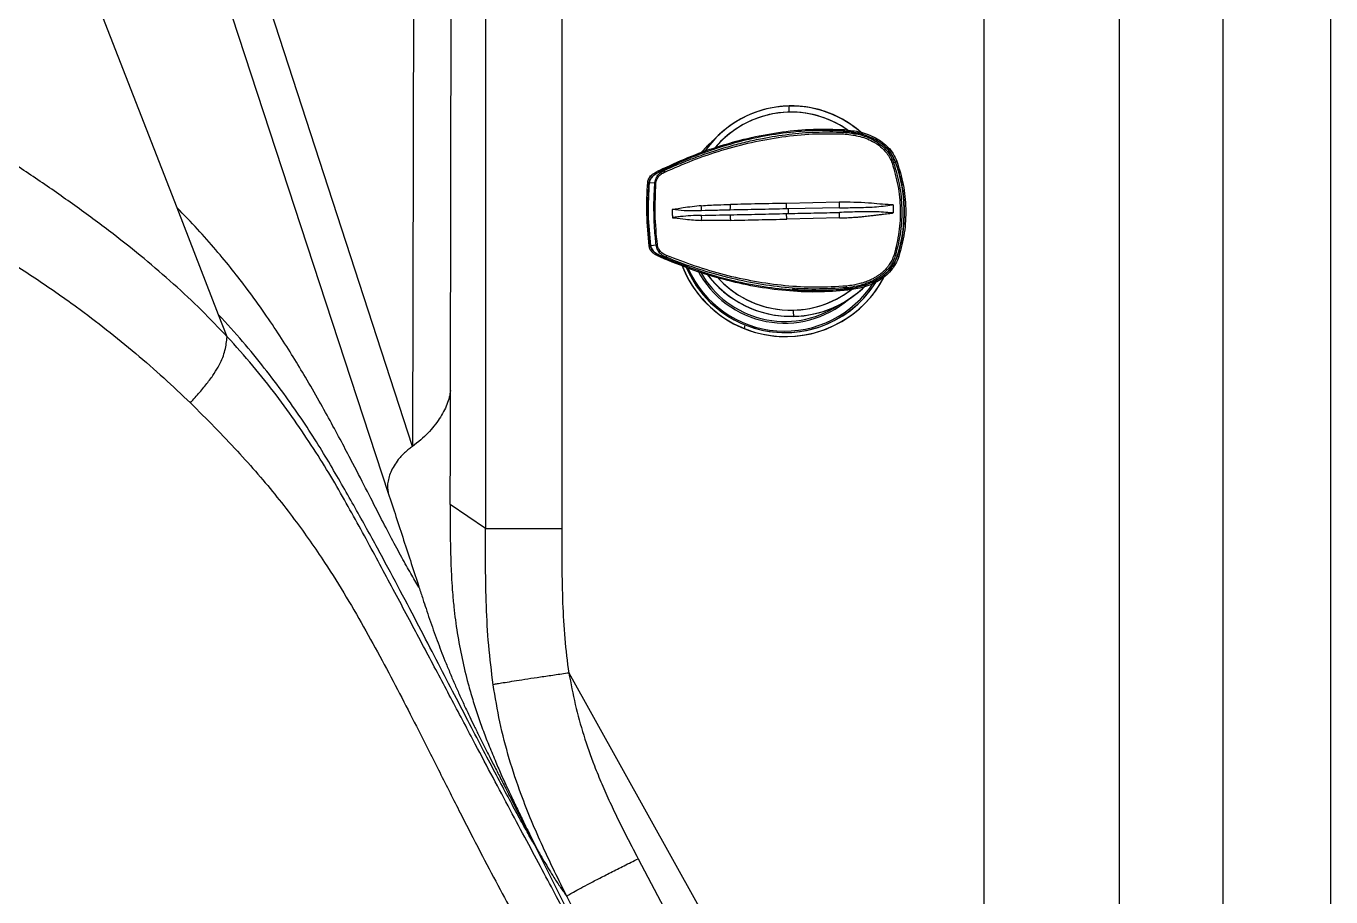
# Model space of a CAD drawing. Extents: x 400 to 501, y 484 to 634.
# Drawn here: x 484.45 to 500.55, y 528.93 to 539.67 of the extents above; entities that cross this region are included whole.
import ezdxf

# ---------------------------------------------------------------- set-up
doc = ezdxf.new("R2010")
doc.units = 0
doc.header["$MEASUREMENT"] = 0
doc.layers.add('DIM', color=3, linetype='Continuous')
doc.layers.add('GEOMETRY', color=3, linetype='Continuous', lineweight=25)

# ---------------------------------------------------------------- blocks, each defined once
blk = doc.blocks.new('2026 GRANDEE')
at = {"layer": 'GEOMETRY', "color": 4, "ltscale": 16}
blk.add_line((50.123, -88.174), (50.123, -3), dxfattribs=at)
at = {"layer": 'GEOMETRY', "ltscale": 16}
for p, q in [((48.791, -4.882), (48.791, -86.292)), ((45.841, -53.535), (45.841, -74.344)), ((40.638, -63.364), (40.638, -53.8)), ((39.693, -54.153), (39.693, -63.364)), ((35.889, -59.406), (34.464, -55.74)), ((36.313, -56.264), (38.495, -62.927)), ((38.792, -62.351), (36.825, -56.302)), ((38.805, -56.418), (38.792, -62.351)), ((39.262, -61.661), (39.273, -56.434)), ((43.438, -58.151), (43.438, -58.151)), ((44.112, -58.462), (44.108, -58.474)), ((44.112, -58.462), (44.112, -58.461)), ((44.75, -58.844), (44.728, -58.851)), ((41.897, -58.935), (41.897, -58.934)), ((41.899, -58.946), (41.897, -58.935)), ((41.783, -59.103), (41.716, -59.098)), ((44.056, -59.338), (43.406, -59.352)), ((44.721, -59.371), (44.723, -59.471)), ((36.402, -60.727), (35.889, -59.406)), ((44.06, -59.532), (43.41, -59.547)), ((44.059, -59.407), (43.428, -59.42)), ((41.733, -59.874), (41.799, -59.865)), ((41.922, -60.017), (41.921, -60.029)), ((41.921, -60.029), (41.921, -60.03)), ((44.775, -59.997), (44.752, -59.99)), ((44.149, -60.393), (44.154, -60.405)), ((44.154, -60.405), (44.154, -60.406)), ((36.507, -60.997), (36.402, -60.727)), ((43.494, -60.746), (43.494, -60.747)), ((42.887, -60.898), (42.896, -60.852)), ((39.693, -63.364), (39.259, -63.067)), ((40.725, -65.149), (40.723, -65.146)), ((41.168, -69), (40.307, -67.28)), ((41.576, -67.437), (43.339, -70.778)), ((40.698, -67.903), (41.911, -70.325))]:
    blk.add_line(p, q, dxfattribs=at)
at = {"layer": 'GEOMETRY'}
blk.add_line((47.516, -85.557), (47.516, -52.789), dxfattribs=at)
at = {"layer": 'GEOMETRY', "ltscale": 16, "flags": 128}
for points in [[(41.712, -59.882), (41.712, -59.882), (41.713, -59.882), (41.714, -59.881), (41.716, -59.881), (41.719, -59.881), (41.722, -59.88), (41.725, -59.88), (41.729, -59.88)], [(39.259, -63.067), (39.26, -62.364), (39.262, -61.661)], [(45.841, -74.344), (43.283, -69.747), (40.725, -65.149)]]:
    blk.add_lwpolyline(points, dxfattribs=at)
at = {"layer": 'GEOMETRY', "ltscale": 256}
for centre, radius, start, end in [((43.466, -59.446), 1.295, 48.5406, 146.3619), ((43.466, -59.447), 1.296, 91.2476, 146.2885), ((43.466, -59.447), 1.296, 91.2476, 146.299), ((43.466, -59.446), 1.295, 47.1377, 145.4137), ((43.463, -59.447), 1.22, 91.2453, 141.4311), ((43.463, -59.446), 1.219, 53.6587, 141.123), ((44.059, -58.201), 0.623, 175.4319, 182.4263), ((43.463, -59.446), 1.219, 53.6297, 91.2298), ((43.466, -59.446), 1.296, 47.1906, 91.2269), ((43.466, -59.446), 1.295, 47.2068, 91.2269), ((43.399, -59.62), 1.374, 130.3076, 140.5012), ((43.399, -59.62), 1.374, 130.3076, 140.4453), ((43.922, -58.484), 0.186, 356.2616, 2.8194), ((44.192, -58.461), 0.0726, 165.9842, 180.0452), ((44.785, -59.075), 0.231, 104.3157, 109.0576), ((44.84, -59.072), 0.25, 106.825, 111.0773), ((43.074, -59.457), 1.785, 342.3816, 20.0789), ((41.946, -58.906), 0.0663, 195.5296, 208.9093), ((41.949, -58.943), 0.0504, 183.2932, 208.0818), ((41.775, -59.436), 0.333, 86.1475, 88.6172), ((41.775, -59.516), 0.35, 273.9821, 276.3307), ((41.97, -60.055), 0.0657, 153.52, 167.0716), ((41.972, -60.018), 0.0505, 154.4029, 179.2059), ((44.802, -59.755), 0.241, 253.4084, 257.9646), ((44.866, -59.732), 0.285, 251.5195, 255.2586), ((43.399, -59.622), 1.374, 200.6053, 248.1393), ((43.397, -59.624), 1.372, 201.3527, 332.0431), ((43.387, -59.624), 1.323, 202.3017, 329.1093), ((43.389, -59.622), 1.324, 203.2842, 248.1406), ((43.384, -59.624), 1.304, 203.9872, 327.5423), ((43.384, -59.624), 1.206, 207.5198, 310.7686), ((43.385, -59.624), 1.186, 209.4374, 303.2807), ((43.466, -59.451), 1.296, 216.0216, 271.2208), ((43.466, -59.451), 1.296, 216.061, 271.2208), ((43.466, -59.451), 1.295, 216.9701, 315.2788), ((43.466, -59.451), 1.295, 216.9819, 315.2606), ((43.463, -59.451), 1.219, 220.9515, 308.7814), ((43.463, -59.451), 1.22, 221.0007, 271.224), ((43.397, -59.624), 1.372, 248.1667, 332.002), ((43.388, -59.624), 1.323, 248.1658, 327.7877), ((43.463, -59.451), 1.219, 271.2401, 309.1326), ((43.466, -59.451), 1.296, 271.2413, 315.3474), ((43.466, -59.451), 1.296, 271.2412, 315.3243), ((43.962, -60.392), 0.187, 359.6423, 6.1908), ((44.234, -60.403), 0.0735, 182.4694, 196.3851), ((44.116, -60.67), 0.627, 180.0442, 187.0107)]:
    blk.add_arc(centre, radius, start, end, dxfattribs=at)
at = {"layer": 'GEOMETRY'}
for points, knots in [([(36.507, -60.997), (36.403, -60.887), (36.194, -60.668), (35.848, -60.346), (35.484, -60.032), (35.086, -59.715), (34.657, -59.397), (34.201, -59.079), (33.736, -58.772), (33.265, -58.473), (32.792, -58.179), (32.225, -57.832), (31.563, -57.437), (30.807, -56.989), (30.017, -56.523), (29.196, -56.036), (28.347, -55.529), (27.503, -55.025), (26.663, -54.531), (25.827, -54.047), (24.995, -53.569), (24.167, -53.102), (23.617, -52.803), (23.342, -52.653)], [0, 0, 0, 0, 0.030728, 0.061531, 0.092434, 0.123401, 0.158142, 0.192981, 0.227848, 0.262751, 0.297682, 0.332642, 0.387693, 0.442739, 0.498279, 0.560864, 0.623499, 0.686082, 0.748842, 0.811648, 0.874449, 0.937233, 1, 1, 1, 1]), ([(29.782, -57.815), (30.001, -57.93), (30.441, -58.161), (31.101, -58.513), (31.76, -58.869), (32.416, -59.233), (33.033, -59.585), (33.607, -59.93), (34.135, -60.268), (34.607, -60.595), (35.021, -60.909), (35.38, -61.202), (35.727, -61.505), (35.945, -61.712), (36.054, -61.815)], [0, 0, 0, 0, 0.100428, 0.201705, 0.302083, 0.402468, 0.502606, 0.585969, 0.669228, 0.752325, 0.814475, 0.876514, 0.938346, 1, 1, 1, 1]), ([(41.168, -69), (41.143, -68.955), (41.093, -68.865), (40.994, -68.684), (40.875, -68.466), (40.734, -68.208), (40.574, -67.911), (40.396, -67.58), (40.204, -67.22), (40, -66.838), (39.788, -66.439), (39.551, -65.992), (39.286, -65.49), (38.989, -64.93), (38.679, -64.345), (38.407, -63.835), (38.179, -63.414), (38.001, -63.092), (37.814, -62.762), (37.604, -62.422), (37.373, -62.073), (37.116, -61.717), (36.831, -61.357), (36.615, -61.117), (36.507, -60.997)], [0, 0, 0, 0, 0.050086, 0.100191, 0.150351, 0.200501, 0.250666, 0.300883, 0.351135, 0.401399, 0.451617, 0.501775, 0.564374, 0.626991, 0.689562, 0.752039, 0.783208, 0.814331, 0.8454, 0.876425, 0.907395, 0.938309, 0.969168, 1, 1, 1, 1]), ([(36.054, -61.815), (36.155, -61.914), (36.356, -62.111), (36.541, -62.309), (36.633, -62.408)], [0, 0, 0, 0, 0.499925, 1, 1, 1, 1]), ([(36.633, -62.408), (36.719, -62.503), (36.891, -62.694), (37.125, -62.976), (37.339, -63.252), (37.533, -63.52), (37.751, -63.842), (37.981, -64.211), (38.222, -64.629), (38.447, -65.042), (38.661, -65.451), (38.889, -65.896), (39.13, -66.373), (39.383, -66.875), (39.622, -67.341), (39.847, -67.769), (40.061, -68.161), (40.269, -68.526), (40.47, -68.864), (40.661, -69.173), (40.839, -69.451), (41.001, -69.698), (41.143, -69.914), (41.263, -70.1), (41.32, -70.199), (41.349, -70.249)], [0, 0, 0, 0, 0.024688, 0.049407, 0.074159, 0.098955, 0.123768, 0.165524, 0.207364, 0.2493, 0.291278, 0.333296, 0.388373, 0.443421, 0.498491, 0.548638, 0.59883, 0.649063, 0.699281, 0.749467, 0.799606, 0.849724, 0.899856, 0.949948, 1, 1, 1, 1])]:
    blk.add_open_spline(points, degree=3, knots=knots, dxfattribs=at)
at = {"layer": 'GEOMETRY', "ltscale": 16}
for points, knots in [([(41.882, -58.924), (41.999, -58.871), (42.234, -58.764), (42.6, -58.636), (42.974, -58.534), (43.354, -58.466), (43.738, -58.43), (43.994, -58.439), (44.121, -58.443)], [0, 0, 0, 0, 0.167098, 0.334638, 0.501972, 0.668678, 0.834619, 1, 1, 1, 1]), ([(44.112, -58.461), (43.997, -58.457), (43.763, -58.448), (43.405, -58.478), (43.036, -58.538), (42.658, -58.635), (42.274, -58.764), (42.024, -58.877), (41.897, -58.934)], [0, 0, 0, 0, 0.15056, 0.307093, 0.469969, 0.640518, 0.817507, 1, 1, 1, 1]), ([(41.899, -58.946), (41.965, -58.916), (42.097, -58.858), (42.301, -58.778), (42.506, -58.707), (42.709, -58.645), (42.909, -58.593), (43.15, -58.541), (43.436, -58.496), (43.769, -58.467), (43.994, -58.472), (44.108, -58.474)], [0, 0, 0, 0, 0.095748, 0.192217, 0.289319, 0.381793, 0.471206, 0.561501, 0.70479, 0.85085, 1, 1, 1, 1]), ([(41.904, -58.967), (42.019, -58.917), (42.25, -58.816), (42.608, -58.694), (42.975, -58.596), (43.349, -58.528), (43.728, -58.488), (43.981, -58.493), (44.108, -58.496)], [0, 0, 0, 0, 0.1667542, 0.3334786, 0.5001722, 0.6668273, 0.8334386, 1, 1, 1, 1]), ([(44.108, -58.474), (44.142, -58.477), (44.192, -58.481), (44.264, -58.494), (44.33, -58.509), (44.404, -58.534), (44.487, -58.573), (44.573, -58.628), (44.642, -58.696), (44.685, -58.758), (44.71, -58.804), (44.721, -58.835), (44.728, -58.851)], [0, 0, 0, 0, 0.1343102, 0.193927, 0.2860167, 0.3977131, 0.4993246, 0.6394098, 0.7967755, 0.8728571, 0.9320984, 1, 1, 1, 1]), ([(44.108, -58.496), (44.17, -58.502), (44.294, -58.514), (44.451, -58.573), (44.565, -58.647), (44.619, -58.702), (44.656, -58.75), (44.684, -58.792), (44.701, -58.835), (44.709, -58.856)], [0, 0, 0, 0, 0.251812, 0.502952, 0.665117, 0.799002, 0.810615, 0.908696, 1, 1, 1, 1]), ([(44.75, -58.844), (44.739, -58.817), (44.716, -58.764), (44.665, -58.694), (44.603, -58.633), (44.529, -58.58), (44.443, -58.535), (44.345, -58.5), (44.234, -58.473), (44.155, -58.465), (44.112, -58.461)], [0, 0, 0, 0, 0.109444, 0.219223, 0.328252, 0.441608, 0.564567, 0.695286, 0.837823, 1, 1, 1, 1]), ([(44.119, -58.461), (44.164, -58.465), (44.252, -58.474), (44.38, -58.508), (44.484, -58.551), (44.565, -58.6), (44.632, -58.654), (44.701, -58.731), (44.733, -58.8), (44.75, -58.838)], [0, 0, 0, 0, 0.174903, 0.341473, 0.508026, 0.605189, 0.708632, 0.837797, 1, 1, 1, 1]), ([(44.121, -58.443), (44.187, -58.451), (44.287, -58.462), (44.414, -58.501), (44.505, -58.542), (44.59, -58.595), (44.665, -58.661), (44.728, -58.74), (44.755, -58.802), (44.768, -58.832)], [0, 0, 0, 0, 0.249439, 0.374374, 0.499269, 0.624382, 0.749383, 0.874636, 1, 1, 1, 1]), ([(44.709, -58.856), (44.736, -58.948), (44.79, -59.132), (44.815, -59.419), (44.803, -59.707), (44.757, -59.893), (44.734, -59.986)], [0, 0, 0, 0, 0.249998, 0.499994, 0.750007, 1, 1, 1, 1]), ([(44.728, -58.851), (44.755, -58.944), (44.809, -59.127), (44.835, -59.413), (44.823, -59.704), (44.776, -59.894), (44.752, -59.99)], [0, 0, 0, 0, 0.250309, 0.493487, 0.741947, 1, 1, 1, 1]), ([(44.75, -58.838), (44.769, -58.894), (44.804, -59), (44.837, -59.16), (44.856, -59.316), (44.861, -59.475), (44.852, -59.639), (44.827, -59.817), (44.794, -59.937), (44.775, -60.002)], [0, 0, 0, 0, 0.14931, 0.281931, 0.413703, 0.547025, 0.684181, 0.828916, 1, 1, 1, 1]), ([(44.768, -58.832), (44.798, -58.928), (44.857, -59.118), (44.884, -59.418), (44.87, -59.718), (44.819, -59.911), (44.793, -60.007)], [0, 0, 0, 0, 0.250001, 0.499997, 0.749992, 1, 1, 1, 1]), ([(41.695, -59.091), (41.697, -59.079), (41.701, -59.056), (41.725, -59.017), (41.784, -58.968), (41.843, -58.942), (41.882, -58.924)], [0, 0, 0, 0, 0.132751, 0.263362, 0.516115, 1, 1, 1, 1]), ([(41.712, -59.092), (41.714, -59.081), (41.718, -59.057), (41.747, -59.018), (41.806, -58.978), (41.858, -58.954), (41.888, -58.94)], [0, 0, 0, 0, 0.130779, 0.300456, 0.586618, 1, 1, 1, 1]), ([(41.897, -58.934), (41.879, -58.942), (41.848, -58.957), (41.805, -58.98), (41.765, -59.007), (41.736, -59.038), (41.72, -59.071), (41.717, -59.089), (41.716, -59.098)], [0, 0, 0, 0, 0.2305734, 0.4065862, 0.5729975, 0.7889853, 0.8945636, 1, 1, 1, 1]), ([(41.783, -59.103), (41.785, -59.09), (41.789, -59.064), (41.803, -59.031), (41.819, -59.006), (41.832, -58.991), (41.856, -58.969), (41.879, -58.956), (41.899, -58.946)], [0, 0, 0, 0, 0.19172, 0.382753, 0.51862, 0.620884, 0.677461, 1, 1, 1, 1]), ([(41.797, -59.104), (41.799, -59.092), (41.803, -59.065), (41.824, -59.026), (41.859, -58.99), (41.889, -58.975), (41.904, -58.967)], [0, 0, 0, 0, 0.189796, 0.444631, 0.713682, 1, 1, 1, 1]), ([(41.712, -59.882), (41.7, -59.75), (41.675, -59.487), (41.688, -59.223), (41.695, -59.091)], [0, 0, 0, 0, 0.5, 1, 1, 1, 1]), ([(41.695, -59.091), (41.695, -59.091), (41.695, -59.091), (41.697, -59.091), (41.699, -59.091), (41.702, -59.091), (41.706, -59.092), (41.709, -59.092), (41.712, -59.092)], [0, 0, 0, 0, 0.238406, 0.367664, 0.499955, 0.632253, 0.761529, 1, 1, 1, 1]), ([(41.729, -59.88), (41.721, -59.809), (41.707, -59.669), (41.699, -59.469), (41.7, -59.277), (41.708, -59.156), (41.712, -59.092)], [0, 0, 0, 0, 0.270313, 0.535774, 0.757651, 1, 1, 1, 1]), ([(41.733, -59.874), (41.72, -59.745), (41.695, -59.486), (41.709, -59.227), (41.716, -59.098)], [0, 0, 0, 0, 0.499974, 1, 1, 1, 1]), ([(41.799, -59.865), (41.796, -59.834), (41.788, -59.765), (41.779, -59.649), (41.772, -59.506), (41.771, -59.355), (41.775, -59.216), (41.781, -59.137), (41.783, -59.103)], [0, 0, 0, 0, 0.122692, 0.274456, 0.455296, 0.686931, 0.868494, 1, 1, 1, 1]), ([(41.814, -59.864), (41.802, -59.737), (41.778, -59.484), (41.791, -59.231), (41.797, -59.104)], [0, 0, 0, 0, 0.499997, 1, 1, 1, 1]), ([(42.356, -59.381), (42.281, -59.389), (42.179, -59.401), (42.067, -59.42), (42.025, -59.426), (42.009, -59.428), (42.005, -59.428), (42.003, -59.428), (42.002, -59.428)], [0, 0, 0, 0, 0.6329814, 0.8603774, 0.9586312, 0.9863665, 0.9949433, 1, 1, 1, 1]), ([(42.356, -59.381), (42.423, -59.377), (42.542, -59.369), (42.662, -59.367), (42.715, -59.366)], [0, 0, 0, 0, 0.559819, 1, 1, 1, 1]), ([(42.358, -59.443), (42.358, -59.434), (42.358, -59.415), (42.357, -59.392), (42.356, -59.381)], [0, 0, 0, 0, 0.499972, 1, 1, 1, 1]), ([(42.713, -59.435), (42.713, -59.431), (42.714, -59.421), (42.715, -59.404), (42.715, -59.385), (42.715, -59.373), (42.715, -59.366)], [0, 0, 0, 0, 0.24784, 0.500001, 0.75216, 1, 1, 1, 1]), ([(43.406, -59.352), (43.29, -59.354), (43.059, -59.359), (42.829, -59.364), (42.715, -59.366)], [0, 0, 0, 0, 0.500128, 1, 1, 1, 1]), ([(43.406, -59.42), (43.406, -59.416), (43.406, -59.406), (43.406, -59.389), (43.406, -59.371), (43.406, -59.358), (43.406, -59.352)], [0, 0, 0, 0, 0.247848, 0.500009, 0.752163, 1, 1, 1, 1]), ([(44.711, -59.37), (44.711, -59.37), (44.705, -59.37), (44.608, -59.368), (44.391, -59.34), (44.178, -59.339), (44.056, -59.338)], [0, 0, 0, 0, 0.003255, 0.027136, 0.445514, 1, 1, 1, 1]), ([(44.056, -59.338), (44.056, -59.345), (44.057, -59.357), (44.057, -59.375), (44.058, -59.392), (44.058, -59.402), (44.059, -59.407)], [0, 0, 0, 0, 0.247915, 0.499992, 0.752096, 1, 1, 1, 1]), ([(44.059, -59.407), (44.131, -59.406), (44.276, -59.404), (44.493, -59.399), (44.638, -59.381), (44.711, -59.371)], [0, 0, 0, 0, 0.329609, 0.661729, 1, 1, 1, 1]), ([(44.721, -59.371), (44.72, -59.371), (44.716, -59.371), (44.713, -59.371), (44.711, -59.371)], [0, 0, 0, 0, 0.5, 1, 1, 1, 1]), ([(38.873, -64.086), (38.84, -64.032), (38.774, -63.923), (38.663, -63.725), (38.538, -63.492), (38.397, -63.221), (38.24, -62.914), (38.084, -62.61), (37.934, -62.325), (37.797, -62.069), (37.645, -61.794), (37.488, -61.52), (37.325, -61.25), (37.159, -60.988), (36.972, -60.709), (36.776, -60.436), (36.574, -60.174), (36.371, -59.927), (36.146, -59.671), (35.975, -59.494), (35.889, -59.406)], [0, 0, 0, 0, 0.0832421, 0.166471, 0.249865, 0.3333882, 0.4168223, 0.5001342, 0.5526146, 0.6051022, 0.6576016, 0.7101074, 0.7513373, 0.7925475, 0.8337395, 0.8750073, 0.9062846, 0.9375296, 0.9687502, 1, 1, 1, 1]), ([(42.002, -59.429), (42.002, -59.43), (42, -59.43), (41.998, -59.43), (41.997, -59.43)], [0, 0, 0, 0, 0.5, 1, 1, 1, 1]), ([(41.997, -59.43), (41.998, -59.446), (41.998, -59.48), (41.999, -59.513), (42, -59.53)], [0, 0, 0, 0, 0.5000003, 1, 1, 1, 1]), ([(42, -59.53), (42, -59.53), (42.002, -59.53), (42.004, -59.53), (42.005, -59.53)], [0, 0, 0, 0, 0.5, 1, 1, 1, 1]), ([(42.358, -59.443), (42.286, -59.445), (42.168, -59.448), (42.05, -59.435), (42.002, -59.429)], [0, 0, 0, 0, 0.600626, 1, 1, 1, 1]), ([(42.359, -59.501), (42.272, -59.503), (42.163, -59.507), (42.048, -59.522), (42.018, -59.527), (42.009, -59.529), (42.006, -59.529), (42.005, -59.53)], [0, 0, 0, 0, 0.736634, 0.921207, 0.973865, 0.990278, 1, 1, 1, 1]), ([(42.005, -59.531), (42.005, -59.531), (42.007, -59.531), (42.013, -59.531), (42.066, -59.532), (42.181, -59.553), (42.294, -59.559), (42.36, -59.563)], [0, 0, 0, 0, 0.0016073, 0.0156494, 0.0558893, 0.4460781, 1, 1, 1, 1]), ([(42.713, -59.435), (42.653, -59.437), (42.534, -59.439), (42.417, -59.442), (42.358, -59.443)], [0, 0, 0, 0, 0.500114, 1, 1, 1, 1]), ([(42.359, -59.501), (42.418, -59.499), (42.536, -59.497), (42.655, -59.494), (42.714, -59.493)], [0, 0, 0, 0, 0.499886, 1, 1, 1, 1]), ([(42.36, -59.563), (42.36, -59.551), (42.361, -59.529), (42.36, -59.51), (42.359, -59.501)], [0, 0, 0, 0, 0.500027, 1, 1, 1, 1]), ([(43.406, -59.42), (43.29, -59.423), (43.059, -59.428), (42.828, -59.433), (42.713, -59.435)], [0, 0, 0, 0, 0.500038, 1, 1, 1, 1]), ([(42.714, -59.493), (42.829, -59.491), (43.06, -59.486), (43.291, -59.481), (43.407, -59.478)], [0, 0, 0, 0, 0.499962, 1, 1, 1, 1]), ([(42.719, -59.562), (42.719, -59.556), (42.718, -59.543), (42.717, -59.524), (42.716, -59.507), (42.715, -59.498), (42.714, -59.493)], [0, 0, 0, 0, 0.247844, 0.500004, 0.752163, 1, 1, 1, 1]), ([(42.719, -59.562), (42.834, -59.559), (43.063, -59.554), (43.294, -59.549), (43.41, -59.547)], [0, 0, 0, 0, 0.499872, 1, 1, 1, 1]), ([(43.428, -59.42), (43.424, -59.42), (43.416, -59.42), (43.409, -59.42), (43.406, -59.42)], [0, 0, 0, 0, 0.591867, 1, 1, 1, 1]), ([(43.41, -59.547), (43.41, -59.541), (43.409, -59.528), (43.409, -59.509), (43.408, -59.492), (43.407, -59.483), (43.407, -59.478)], [0, 0, 0, 0, 0.247841, 0.499996, 0.752155, 1, 1, 1, 1]), ([(43.407, -59.478), (43.411, -59.478), (43.415, -59.478), (43.42, -59.478), (43.424, -59.478), (43.428, -59.478), (43.43, -59.478)], [0, 0, 0, 0, 0.499794, 0.527752, 0.749954, 1, 1, 1, 1]), ([(43.428, -59.42), (43.428, -59.424), (43.428, -59.432), (43.428, -59.449), (43.429, -59.465), (43.429, -59.473), (43.43, -59.478)], [0, 0, 0, 0, 0.250241, 0.499995, 0.749751, 1, 1, 1, 1]), ([(43.43, -59.478), (43.535, -59.475), (43.745, -59.471), (43.955, -59.466), (44.06, -59.464)], [0, 0, 0, 0, 0.500057, 1, 1, 1, 1]), ([(44.714, -59.471), (44.64, -59.465), (44.495, -59.452), (44.277, -59.457), (44.132, -59.462), (44.06, -59.464)], [0, 0, 0, 0, 0.338238, 0.670377, 1, 1, 1, 1]), ([(44.06, -59.532), (44.06, -59.526), (44.06, -59.513), (44.06, -59.495), (44.06, -59.478), (44.06, -59.468), (44.06, -59.464)], [0, 0, 0, 0, 0.2478712, 0.4999828, 0.7521025, 1, 1, 1, 1]), ([(44.06, -59.532), (44.071, -59.532), (44.093, -59.531), (44.13, -59.53), (44.172, -59.528), (44.22, -59.525), (44.273, -59.522), (44.332, -59.517), (44.397, -59.51), (44.456, -59.503), (44.509, -59.497), (44.556, -59.491), (44.613, -59.484), (44.662, -59.478), (44.699, -59.474), (44.71, -59.473), (44.714, -59.473)], [0, 0, 0, 0, 0.047089, 0.102838, 0.167201, 0.240107, 0.321503, 0.411401, 0.509951, 0.617534, 0.683586, 0.755029, 0.831756, 0.948548, 0.98229, 1, 1, 1, 1]), ([(44.714, -59.471), (44.715, -59.471), (44.719, -59.471), (44.722, -59.471), (44.723, -59.471)], [0, 0, 0, 0, 0.5, 1, 1, 1, 1]), ([(42.719, -59.562), (42.652, -59.564), (42.532, -59.567), (42.412, -59.564), (42.36, -59.563)], [0, 0, 0, 0, 0.560181, 1, 1, 1, 1]), ([(41.733, -59.874), (41.734, -59.883), (41.738, -59.901), (41.756, -59.934), (41.793, -59.969), (41.852, -60.001), (41.896, -60.019), (41.921, -60.03)], [0, 0, 0, 0, 0.1074339, 0.2153894, 0.4327694, 0.6928463, 1, 1, 1, 1]), ([(41.922, -60.017), (41.902, -60.008), (41.865, -59.99), (41.828, -59.948), (41.807, -59.906), (41.802, -59.879), (41.799, -59.865)], [0, 0, 0, 0, 0.322452, 0.598474, 0.799027, 1, 1, 1, 1]), ([(41.927, -59.996), (41.907, -59.987), (41.871, -59.969), (41.837, -59.93), (41.82, -59.895), (41.816, -59.874), (41.814, -59.864)], [0, 0, 0, 0, 0.3633353, 0.6533476, 0.8286398, 1, 1, 1, 1]), ([(41.906, -60.04), (41.882, -60.03), (41.842, -60.013), (41.79, -59.987), (41.753, -59.96), (41.723, -59.926), (41.716, -59.896), (41.712, -59.882)], [0, 0, 0, 0, 0.296868, 0.498182, 0.65497, 0.827543, 1, 1, 1, 1]), ([(41.912, -60.024), (41.886, -60.013), (41.844, -59.995), (41.792, -59.968), (41.759, -59.942), (41.737, -59.914), (41.731, -59.892), (41.729, -59.88)], [0, 0, 0, 0, 0.335691, 0.567493, 0.724015, 0.849579, 1, 1, 1, 1]), ([(41.921, -60.03), (42.05, -60.081), (42.305, -60.183), (42.694, -60.296), (43.075, -60.376), (43.447, -60.42), (43.806, -60.434), (44.039, -60.416), (44.154, -60.406)], [0, 0, 0, 0, 0.182497, 0.35949, 0.53003, 0.692914, 0.849443, 1, 1, 1, 1]), ([(44.149, -60.393), (44.022, -60.401), (43.768, -60.417), (43.387, -60.394), (43.009, -60.342), (42.638, -60.259), (42.274, -60.153), (42.039, -60.063), (41.922, -60.017)], [0, 0, 0, 0, 0.166799, 0.333535, 0.500219, 0.666853, 0.833445, 1, 1, 1, 1]), ([(44.148, -60.372), (44.021, -60.38), (43.769, -60.396), (43.388, -60.373), (43.012, -60.32), (42.641, -60.238), (42.278, -60.131), (42.044, -60.041), (41.927, -59.996)], [0, 0, 0, 0, 0.166575, 0.333185, 0.499837, 0.666527, 0.833251, 1, 1, 1, 1]), ([(44.734, -59.986), (44.725, -60.01), (44.71, -60.053), (44.679, -60.104), (44.657, -60.134), (44.644, -60.149), (44.633, -60.162), (44.616, -60.179), (44.592, -60.202), (44.564, -60.225), (44.545, -60.239), (44.532, -60.247), (44.517, -60.257), (44.489, -60.273), (44.453, -60.292), (44.424, -60.305), (44.402, -60.313), (44.381, -60.322), (44.347, -60.333), (44.295, -60.348), (44.227, -60.363), (44.176, -60.369), (44.148, -60.372)], [0, 0, 0, 0, 0.103864, 0.182844, 0.236884, 0.254532, 0.265925, 0.303389, 0.352194, 0.399645, 0.44713, 0.44877, 0.461878, 0.519627, 0.577274, 0.627622, 0.647147, 0.670407, 0.720334, 0.791901, 0.885126, 1, 1, 1, 1]), ([(44.752, -59.99), (44.75, -59.998), (44.744, -60.015), (44.734, -60.04), (44.722, -60.067), (44.707, -60.095), (44.68, -60.136), (44.641, -60.184), (44.592, -60.229), (44.547, -60.262), (44.504, -60.289), (44.458, -60.313), (44.408, -60.334), (44.346, -60.356), (44.26, -60.379), (44.19, -60.388), (44.149, -60.393)], [0, 0, 0, 0, 0.032356, 0.06764, 0.105853, 0.146989, 0.191052, 0.29822, 0.384925, 0.451123, 0.51551, 0.582865, 0.653193, 0.726484, 0.837067, 1, 1, 1, 1]), ([(44.154, -60.406), (44.196, -60.4), (44.276, -60.389), (44.386, -60.357), (44.483, -60.318), (44.567, -60.269), (44.638, -60.213), (44.697, -60.149), (44.745, -60.077), (44.765, -60.023), (44.775, -59.997)], [0, 0, 0, 0, 0.163024, 0.305991, 0.436792, 0.560188, 0.673603, 0.782699, 0.891401, 1, 1, 1, 1]), ([(44.775, -60.002), (44.761, -60.039), (44.734, -60.105), (44.673, -60.183), (44.611, -60.24), (44.546, -60.286), (44.469, -60.327), (44.379, -60.362), (44.274, -60.391), (44.201, -60.401), (44.161, -60.407)], [0, 0, 0, 0, 0.151773, 0.273813, 0.376285, 0.477956, 0.579782, 0.713106, 0.846057, 1, 1, 1, 1]), ([(44.793, -60.007), (44.781, -60.039), (44.757, -60.101), (44.698, -60.183), (44.626, -60.253), (44.543, -60.309), (44.454, -60.353), (44.328, -60.398), (44.23, -60.414), (44.164, -60.424)], [0, 0, 0, 0, 0.125364, 0.250618, 0.375619, 0.500733, 0.625628, 0.750562, 1, 1, 1, 1]), ([(44.164, -60.424), (44.037, -60.434), (43.781, -60.454), (43.397, -60.434), (43.014, -60.383), (42.636, -60.297), (42.265, -60.185), (42.025, -60.088), (41.906, -60.04)], [0, 0, 0, 0, 0.1653823, 0.3313234, 0.4980303, 0.665364, 0.8329027, 1, 1, 1, 1]), ([(44.161, -60.407), (44.032, -60.418), (43.805, -60.437), (43.577, -60.421), (43.478, -60.414)], [0, 0, 0, 0, 0.566156, 1, 1, 1, 1]), ([(40.276, -67.227), (40.246, -67.174), (40.185, -67.067), (40.071, -66.859), (39.94, -66.616), (39.793, -66.338), (39.63, -66.029), (39.454, -65.691), (39.265, -65.326), (39.063, -64.935), (38.847, -64.52), (38.615, -64.079), (38.365, -63.611), (38.137, -63.198), (37.94, -62.85), (37.782, -62.579), (37.612, -62.296), (37.422, -62.005), (37.209, -61.702), (36.97, -61.386), (36.704, -61.06), (36.503, -60.838), (36.402, -60.727)], [0, 0, 0, 0, 0.062322, 0.124677, 0.187053, 0.24938, 0.311711, 0.374141, 0.436597, 0.49906, 0.561624, 0.624201, 0.686898, 0.749633, 0.78096, 0.812339, 0.843739, 0.875099, 0.906402, 0.937776, 0.968936, 1, 1, 1, 1]), ([(36.054, -61.815), (36.093, -61.771), (36.167, -61.686), (36.268, -61.563), (36.351, -61.45), (36.412, -61.346), (36.455, -61.251), (36.482, -61.163), (36.498, -61.079), (36.504, -61.025), (36.507, -60.997)], [0, 0, 0, 0, 0.135483, 0.260221, 0.377415, 0.492072, 0.609212, 0.732193, 0.862389, 1, 1, 1, 1]), ([(39.262, -61.661), (39.258, -61.688), (39.25, -61.744), (39.22, -61.832), (39.179, -61.921), (39.125, -62.011), (39.061, -62.1), (38.984, -62.188), (38.896, -62.274), (38.827, -62.325), (38.792, -62.351)], [0, 0, 0, 0, 0.122309, 0.248684, 0.371453, 0.494669, 0.620614, 0.742915, 0.869715, 1, 1, 1, 1]), ([(38.792, -62.351), (38.777, -62.362), (38.747, -62.384), (38.705, -62.42), (38.667, -62.457), (38.622, -62.507), (38.575, -62.571), (38.533, -62.648), (38.503, -62.724), (38.487, -62.796), (38.483, -62.865), (38.491, -62.907), (38.495, -62.927)], [0, 0, 0, 0, 0.064349, 0.131073, 0.194396, 0.259281, 0.382037, 0.509292, 0.631264, 0.75495, 0.877759, 1, 1, 1, 1]), ([(38.495, -62.927), (38.558, -63.12), (38.684, -63.506), (38.81, -63.893), (38.873, -64.086)], [0, 0, 0, 0, 0.5, 1, 1, 1, 1]), ([(39.259, -63.067), (39.258, -63.099), (39.258, -63.174), (39.258, -63.301), (39.259, -63.459), (39.261, -63.629), (39.267, -63.811), (39.275, -63.984), (39.287, -64.16), (39.307, -64.379), (39.343, -64.651), (39.401, -64.968), (39.468, -65.241), (39.535, -65.475), (39.598, -65.67), (39.666, -65.862), (39.741, -66.054), (39.816, -66.236), (39.885, -66.394), (39.948, -66.532), (40.012, -66.671), (40.086, -66.824), (40.16, -66.976), (40.228, -67.113), (40.287, -67.231), (40.323, -67.304), (40.339, -67.337)], [0, 0, 0, 0, 0.0217013, 0.0502324, 0.085472, 0.1272003, 0.1646449, 0.2074068, 0.2432305, 0.2829802, 0.3553196, 0.4268751, 0.4990695, 0.5441863, 0.590577, 0.6364581, 0.6811636, 0.7293617, 0.7687773, 0.7970699, 0.8315091, 0.8721836, 0.9111597, 0.9454664, 0.975099, 1, 1, 1, 1]), ([(39.789, -65.29), (39.768, -65.128), (39.728, -64.805), (39.702, -64.32), (39.693, -63.84), (39.693, -63.522), (39.693, -63.364)], [0, 0, 0, 0, 0.253769, 0.505399, 0.75433, 1, 1, 1, 1]), ([(39.693, -63.364), (39.7, -63.364), (39.715, -63.364), (39.778, -63.364), (39.868, -63.364), (39.986, -63.364), (40.127, -63.364), (40.286, -63.364), (40.458, -63.364), (40.578, -63.364), (40.638, -63.364)], [0, 0, 0, 0, 0.125006, 0.250006, 0.375002, 0.5, 0.624998, 0.749994, 0.874994, 1, 1, 1, 1]), ([(40.724, -65.146), (40.706, -65.004), (40.67, -64.717), (40.647, -64.277), (40.638, -63.825), (40.638, -63.519), (40.638, -63.364)], [0, 0, 0, 0, 0.2398478, 0.4861229, 0.7395691, 1, 1, 1, 1]), ([(38.873, -64.086), (38.889, -64.135), (38.918, -64.223), (38.961, -64.355), (39.004, -64.482), (39.049, -64.612), (39.096, -64.742), (39.144, -64.869), (39.195, -65), (39.251, -65.135), (39.309, -65.273), (39.37, -65.41), (39.433, -65.548), (39.495, -65.679), (39.556, -65.805), (39.617, -65.928), (39.676, -66.045), (39.734, -66.16), (39.795, -66.28), (39.866, -66.418), (39.941, -66.564), (40.01, -66.701), (40.073, -66.824), (40.134, -66.944), (40.202, -67.078), (40.25, -67.175), (40.276, -67.227)], [0, 0, 0, 0, 0.0447, 0.081114, 0.120407, 0.161259, 0.201444, 0.240307, 0.279513, 0.323346, 0.367521, 0.410039, 0.453846, 0.499441, 0.536075, 0.575881, 0.618861, 0.650211, 0.688479, 0.736174, 0.78543, 0.831388, 0.869451, 0.90581, 0.949317, 1, 1, 1, 1]), ([(40.724, -65.146), (40.664, -65.155), (40.544, -65.173), (40.371, -65.198), (40.213, -65.222), (40.073, -65.244), (39.956, -65.262), (39.868, -65.276), (39.808, -65.286), (39.795, -65.289), (39.789, -65.29)], [0, 0, 0, 0, 0.125007, 0.250007, 0.375002, 0.5, 0.624998, 0.749994, 0.874993, 1, 1, 1, 1]), ([(40.723, -65.146), (40.747, -65.276), (40.795, -65.535), (40.902, -65.917), (41.016, -66.243), (41.128, -66.517), (41.229, -66.743), (41.338, -66.971), (41.455, -67.202), (41.535, -67.358), (41.576, -67.437)], [0, 0, 0, 0, 0.16131, 0.321755, 0.483788, 0.582708, 0.683364, 0.785975, 0.890873, 1, 1, 1, 1]), ([(40.698, -67.903), (40.647, -67.801), (40.546, -67.597), (40.399, -67.287), (40.26, -66.971), (40.117, -66.611), (39.982, -66.205), (39.865, -65.752), (39.814, -65.444), (39.789, -65.29)], [0, 0, 0, 0, 0.1229948, 0.2460128, 0.3703404, 0.4956051, 0.6635063, 0.8318313, 1, 1, 1, 1]), ([(40.276, -67.227), (40.281, -67.236), (40.292, -67.254), (40.302, -67.272), (40.307, -67.28)], [0, 0, 0, 0, 0.499883, 1, 1, 1, 1]), ([(40.307, -67.28), (40.312, -67.29), (40.323, -67.309), (40.334, -67.327), (40.339, -67.337)], [0, 0, 0, 0, 0.4967, 1, 1, 1, 1]), ([(40.339, -67.337), (40.365, -67.381), (40.417, -67.471), (40.481, -67.576), (40.548, -67.685), (40.619, -67.793), (40.672, -67.866), (40.698, -67.903)], [0, 0, 0, 0, 0.166935, 0.33397, 0.500562, 0.750299, 1, 1, 1, 1]), ([(40.698, -67.903), (40.701, -67.899), (40.707, -67.892), (40.759, -67.861), (40.84, -67.815), (40.95, -67.756), (41.084, -67.686), (41.237, -67.608), (41.403, -67.523), (41.519, -67.466), (41.576, -67.437)], [0, 0, 0, 0, 0.125009, 0.250009, 0.375003, 0.5, 0.624997, 0.749991, 0.874991, 1, 1, 1, 1])]:
    blk.add_open_spline(points, degree=3, knots=knots, dxfattribs=at)

msp = doc.modelspace()

# ---------------------------------------------------------------- block references
at = {"layer": 'DIM'}
msp.add_blockref('2026 GRANDEE', (450.425, 596.84), dxfattribs=at)

doc.saveas('drawing.dxf')
